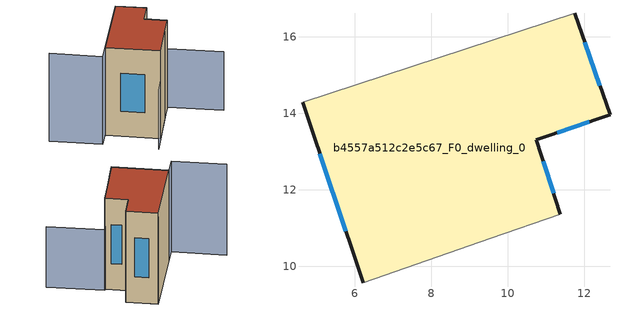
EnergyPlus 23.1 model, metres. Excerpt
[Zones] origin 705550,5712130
b4557a512c2e5c67_F0_dwelling_0
 floor ground (EU_floor_Construction): 11.38,11.36 10.75,13.31 12.68,13.96 11.75,16.62 4.64,14.29 6.23,9.57 9.56,10.74 z0
 wall outside (EU_wall_Construction): 6.23,9.57 4.64,14.29 / 11.75,16.62 12.68,13.96 10.75,13.31 11.38,11.36 z0:9
 wall adiabatic (EU_wall_Construction): 11.38,11.36 9.56,10.74 6.23,9.57 / 4.64,14.29 11.75,16.62 z0:9
 window (EU_Window_Construction): 5.78,10.92 5.09,12.95 / 12.01,15.86 12.41,14.72 / 12.13,13.78 11.3,13.49 / 10.93,12.75 11.2,11.92 z2.56:6.44
 roof outside (EU_roof_Construction): 11.75,16.62 12.68,13.96 10.75,13.31 11.38,11.36 9.56,10.74 6.23,9.57 4.64,14.29 z9
shading: 4.47,8.96 11.54,11.45 / 11.54,11.45 13.21,6.68 z0:6; 11.75,16.62 3.1,13.78 / 3.1,13.78 1.6,18.35 z0:9
[Building]
EU S2 Campaign: North Axis=0; Terrain=City; Solar Distribution=FullExterior
[Site:Location]
London: Latitude=51.5; Longitude=-0.5; Time Zone=0; Elevation=25
[SizingPeriod:WeatherFileDays]
AnnualSizingPeriod: Begin Month=1; Begin Day of Month=1; End Month=12; End Day of Month=31; Day of Week for Start Day=Monday; Use Weather File Daylight Saving Period=No; Use Weather File Rain and Snow Indicators=No
[MATERIAL]
EU_InternalMass_Material: Roughness=MediumRough; Thickness=0.1; Conductivity=1; Density=1800; Specific Heat=900; Thermal Absorptance=0.9; Solar Absorptance=0.7; Visible Absorptance=0.7
[MATERIAL:NOMASS] Roughness=MediumRough; Thermal Absorptance=0.9; Solar Absorptance=0.7; Visible Absorptance=0.7
Name | Thermal Resistance
EU_wall_NoMass | 0.71061
EU_roof_NoMass | 2.41608
EU_floor_NoMass | 1.75078
[WINDOWMATERIAL:SIMPLEGLAZINGSYSTEM]
EU_Window_SimpleGlazing: UFactor=2.64892; Solar Heat Gain Coefficient=0.76; Visible Transmittance=0.76
[CONSTRUCTION]
EU_wall_Construction: EU_wall_NoMass
EU_roof_Construction: EU_roof_NoMass
EU_floor_Construction: EU_floor_NoMass
EU_InternalMass_Construction: EU_InternalMass_Material
EU_Window_Construction: EU_Window_SimpleGlazing
[ZONE]
b4557a512c2e5c67_F0_dwelling_0: Type=1; Multiplier=1; Ceiling Height=autocalculate; Volume=294.089; Floor Area=autocalculate; Part of Total Floor Area=Yes
[INTERNALMASS]
b4557a512c2e5c67_F0_dwelling_0_EU_InternalMass: Construction=EU_InternalMass_Construction; Zone or ZoneList=b4557a512c2e5c67_F0_dwelling_0; Surface Area=32.6766
[OTHEREQUIPMENT]
EU_Step8_InternalGain_b4557a512c2e5c67_F0_dwelling_0_f000: Fuel Type=Electricity; Zone or ZoneList or Space or SpaceList=b4557a512c2e5c67_F0_dwelling_0; Schedule=EU_Step8_GainSchedule_b4557a512c2e5c67_F0_dwelling_0_f000; Design Level Calculation Method=Watts/Area; Power per Zone Floor Area=1; Fraction Latent=0; Fraction Radiant=0; Fraction Lost=0; Carbon Dioxide Generation Rate=0; EndUse Subcategory=EU_Step8_InternalGains
[ZONEVENTILATION:DESIGNFLOWRATE]
EU_ConstantAir_b4557a512c2e5c67_F0_dwelling_0: Zone or ZoneList or Space or SpaceList=b4557a512c2e5c67_F0_dwelling_0; Schedule=EU_AlwaysOn; Design Flow Rate Calculation Method=AirChanges/Hour; Air Changes per Hour=0.496673; Ventilation Type=Natural; Fan Pressure Rise=0; Fan Total Efficiency=1; Constant Term Coefficient=1; Temperature Term Coefficient=0; Velocity Term Coefficient=0; Velocity Squared Term Coefficient=0; Minimum Indoor Temperature=-100; Maximum Indoor Temperature=100; Delta Temperature=-100; Minimum Outdoor Temperature=-100; Maximum Outdoor Temperature=100; Maximum Wind Speed=40
[HVACTEMPLATE:THERMOSTAT]
EU_HeatOnly_b4557a512c2e5c67_F0_dwelling_0: Constant Heating Setpoint=20; Constant Cooling Setpoint=50
[HVACTEMPLATE:ZONE:IDEALLOADSAIRSYSTEM]
b4557a512c2e5c67_F0_dwelling_0: Template Thermostat=EU_HeatOnly_b4557a512c2e5c67_F0_dwelling_0; System Availability Schedule=EU_AlwaysOn; Maximum Heating Supply Air Temperature=50; Minimum Cooling Supply Air Temperature=13; Maximum Heating Supply Air Humidity Ratio=0.0156; Minimum Cooling Supply Air Humidity Ratio=0.0077; Heating Limit=NoLimit; Cooling Limit=NoLimit; Heating Availability Schedule=EU_AlwaysOn; Cooling Availability Schedule=EU_CoolingOff; Dehumidification Control Type=ConstantSensibleHeatRatio; Cooling Sensible Heat Ratio=0.7; Dehumidification Setpoint=60; Humidification Control Type=None; Humidification Setpoint=30; Outdoor Air Method=None; Outdoor Air Flow Rate per Person=0.00944; Outdoor Air Flow Rate per Zone Floor Area=0; Outdoor Air Flow Rate per Zone=0; Demand Controlled Ventilation Type=None; Outdoor Air Economizer Type=NoEconomizer; Heat Recovery Type=None; Sensible Heat Recovery Effectiveness=0.7; Latent Heat Recovery Effectiveness=0.65
[SIZING:ZONE]
b4557a512c2e5c67_F0_dwelling_0: Zone Cooling Design Supply Air Temperature Input Method=SupplyAirTemperature; Zone Cooling Design Supply Air Temperature=13; Zone Heating Design Supply Air Temperature Input Method=SupplyAirTemperature; Zone Heating Design Supply Air Temperature=50; Zone Cooling Design Supply Air Humidity Ratio=0.008; Zone Heating Design Supply Air Humidity Ratio=0.008; Cooling Design Air Flow Method=DesignDay; Cooling Design Air Flow Rate=0; Cooling Minimum Air Flow per Zone Floor Area=0.000762; Cooling Minimum Air Flow=0; Cooling Minimum Air Flow Fraction=0.2; Heating Design Air Flow Method=DesignDay; Heating Design Air Flow Rate=0; Heating Maximum Air Flow per Zone Floor Area=0.002032; Heating Maximum Air Flow=0.141576; Heating Maximum Air Flow Fraction=0.3; Account for Dedicated Outdoor Air System=No; Dedicated Outdoor Air System Control Strategy=NeutralSupplyAir; Dedicated Outdoor Air Low Setpoint Temperature for Design=autosize; Dedicated Outdoor Air High Setpoint Temperature for Design=autosize; Zone Load Sizing Method=Sensible Load Only No Latent Load; Zone Latent Cooling Design Supply Air Humidity Ratio Input Method=HumidityRatioDifference; Zone Cooling Design Supply Air Humidity Ratio Difference=0.005; Zone Latent Heating Design Supply Air Humidity Ratio Input Method=HumidityRatioDifference; Zone Humidification Design Supply Air Humidity Ratio Difference=0.005
[SCHEDULE:CONSTANT]
Name | Hourly Value
EU_AlwaysOn | 1
EU_CoolingOff | 0
[SCHEDULE:FILE]
EU_Step8_GainSchedule_b4557a512c2e5c67_F0_dwelling_0_f000: File=../../schedules/b4557a512c2e5c67/b4557a512c2e5c67_F0_dwelling_0_f000_gain.csv; Column Number=1; Rows to Skip at Top=0; Number of Hours of Data=8760; Column Separator=Comma; Interpolate to Timestep=No; Minutes per Item=60; Adjust Schedule for Daylight Savings=Yes
